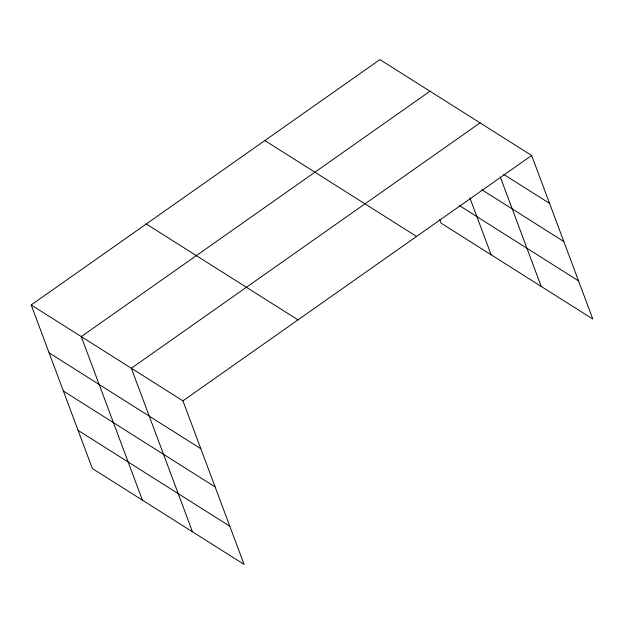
<?xml version="1.0" encoding="UTF-8"?>
<svg xmlns="http://www.w3.org/2000/svg" width="624" height="624" viewBox="0 0 624 624"><rect width="100%" height="100%" fill="white"/><g stroke="black" fill="none" stroke-linecap="round" stroke-linejoin="round"><path stroke-width="0.94" d="M31.2 304.964L182.926 400.85L244.078 564.408L92.352 468.53L31.2 304.964L379.922 59.592L531.648 155.47L592.8 319.036L441.074 223.15L439.717 219.515M429.991 91.229L81.268 336.609L142.42 500.167M480.059 122.873L131.336 368.246L192.488 531.812M182.926 400.85L531.648 155.47M503.701 174.392L549.557 203.369M481.868 189.751L563.823 241.543M459.638 205.733L578.526 280.862M264.841 140.564L416.567 236.449M146.281 223.993L297.999 319.87M49.109 352.864L200.834 448.742M63.383 391.03L215.101 486.915M78.086 430.357L229.804 526.243M500.347 177.13L541.211 286.432M469.856 197.855L491.143 254.795"/></g></svg>
